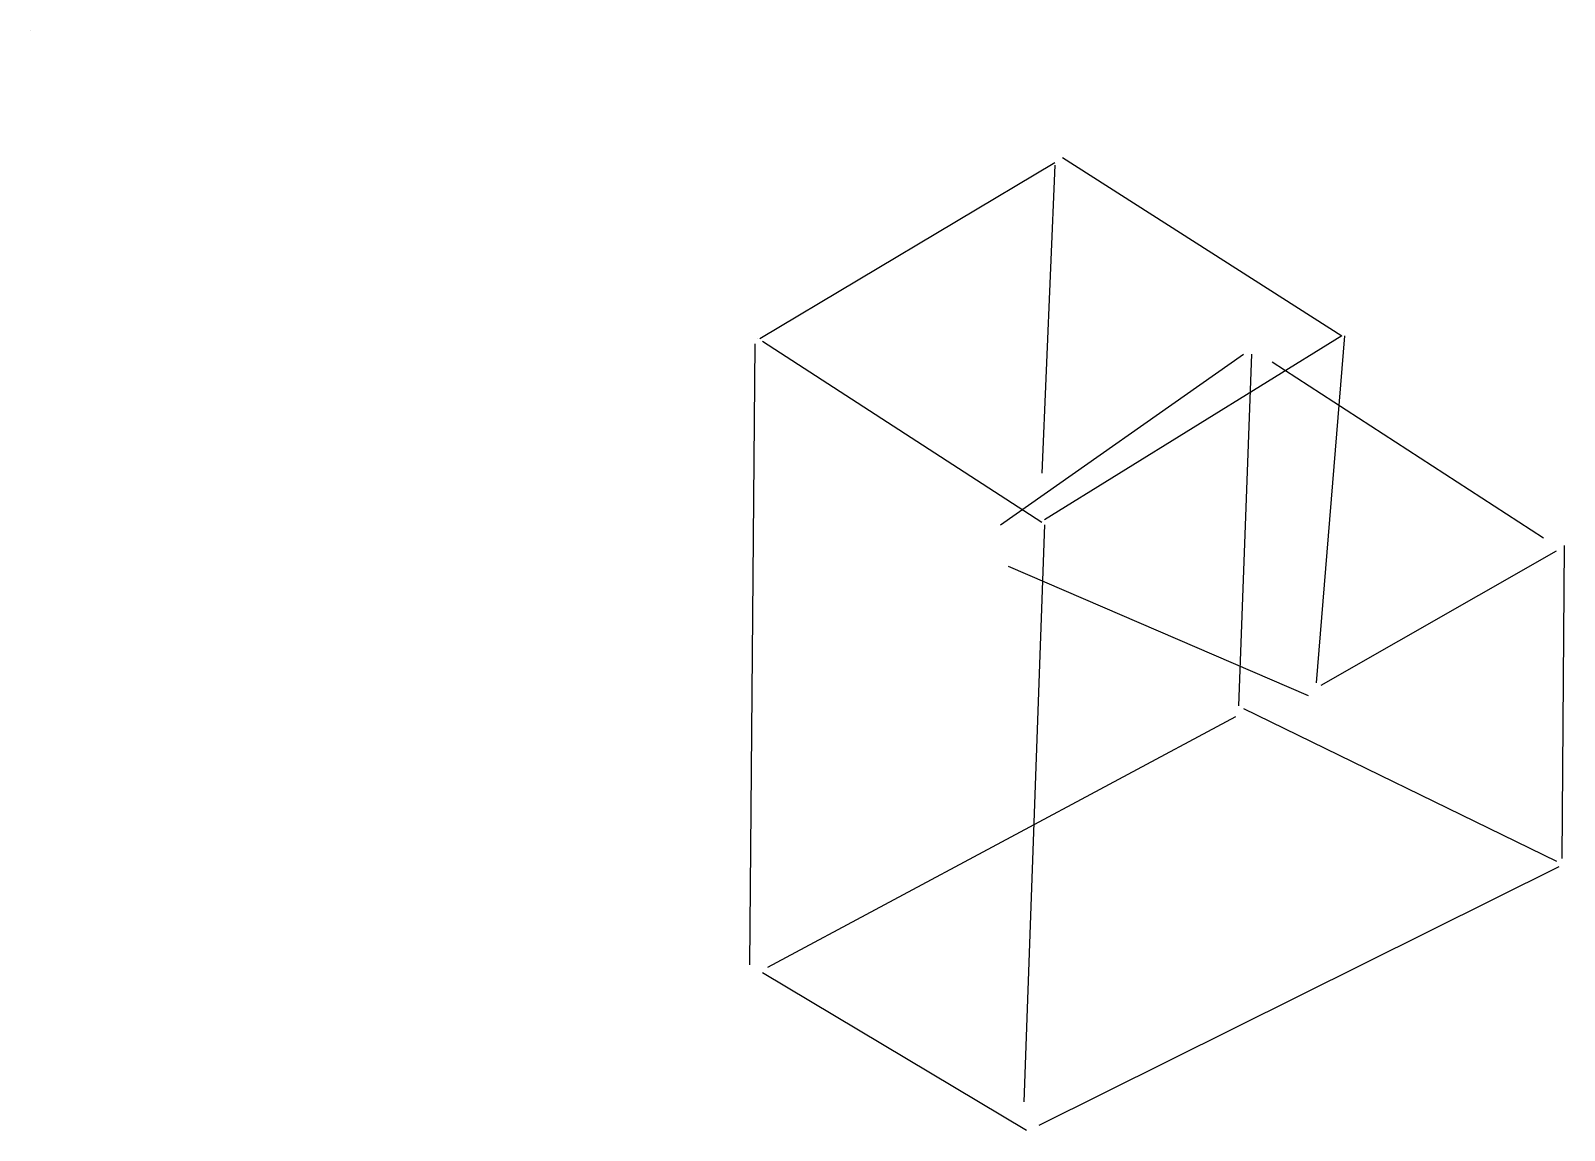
# Model space of a CAD drawing. Header units: metres. Extents: x -468 to -58, y 95 to 389.
import ezdxf

# ---------------------------------------------------------------- set-up
doc = ezdxf.new("R2010")
doc.units = ezdxf.units.M

msp = doc.modelspace()

# ---------------------------------------------------------------- linework, layer by layer
at = {"color": 0, "linetype": 'CONTINUOUS'}
for p, q in [((-468.05205, 388.949527), (-468.05205, 388.949527)), ((-273.231861, 306.73817), (-194.474763, 353.716088)), ((-194.474763, 353.025237), (-197.929022, 270.81388)), ((-192.402208, 355.097792), (-117.790221, 307.429022)), ((-117.790221, 307.429022), (-197.23817, 258.378549)), ((-117.099369, 307.429022), (-124.698738, 214.85489)), ((-274.613565, 305.356467), (-275.995268, 139.55205)), ((-273.922713, 306.73817), (-273.922713, 306.73817)), ((-272.541009, 306.047319), (-197.929022, 257.687697)), ((-208.98265, 256.996845), (-144.042587, 302.59306)), ((-141.970032, 302.59306), (-145.42429, 208.637224)), ((-136.443218, 300.520505), (-63.903785, 253.542587)), ((-197.23817, 256.996845), (-202.764984, 102.936909)), ((-123.317035, 214.164038), (-60.449527, 250.088328)), ((-58.376972, 251.470032), (-59.067823, 167.876972)), ((-206.910095, 245.943218), (-126.771293, 211.400631)), ((-271.159306, 138.861199), (-146.115142, 205.873817)), ((-144.042587, 207.946372), (-60.449527, 167.18612)), ((-198.619874, 96.719243), (-59.758675, 165.804416)), ((-272.541009, 137.479495), (-202.074132, 95.337539))]:
    msp.add_line(p, q, dxfattribs=at)

doc.saveas('drawing.dxf')
